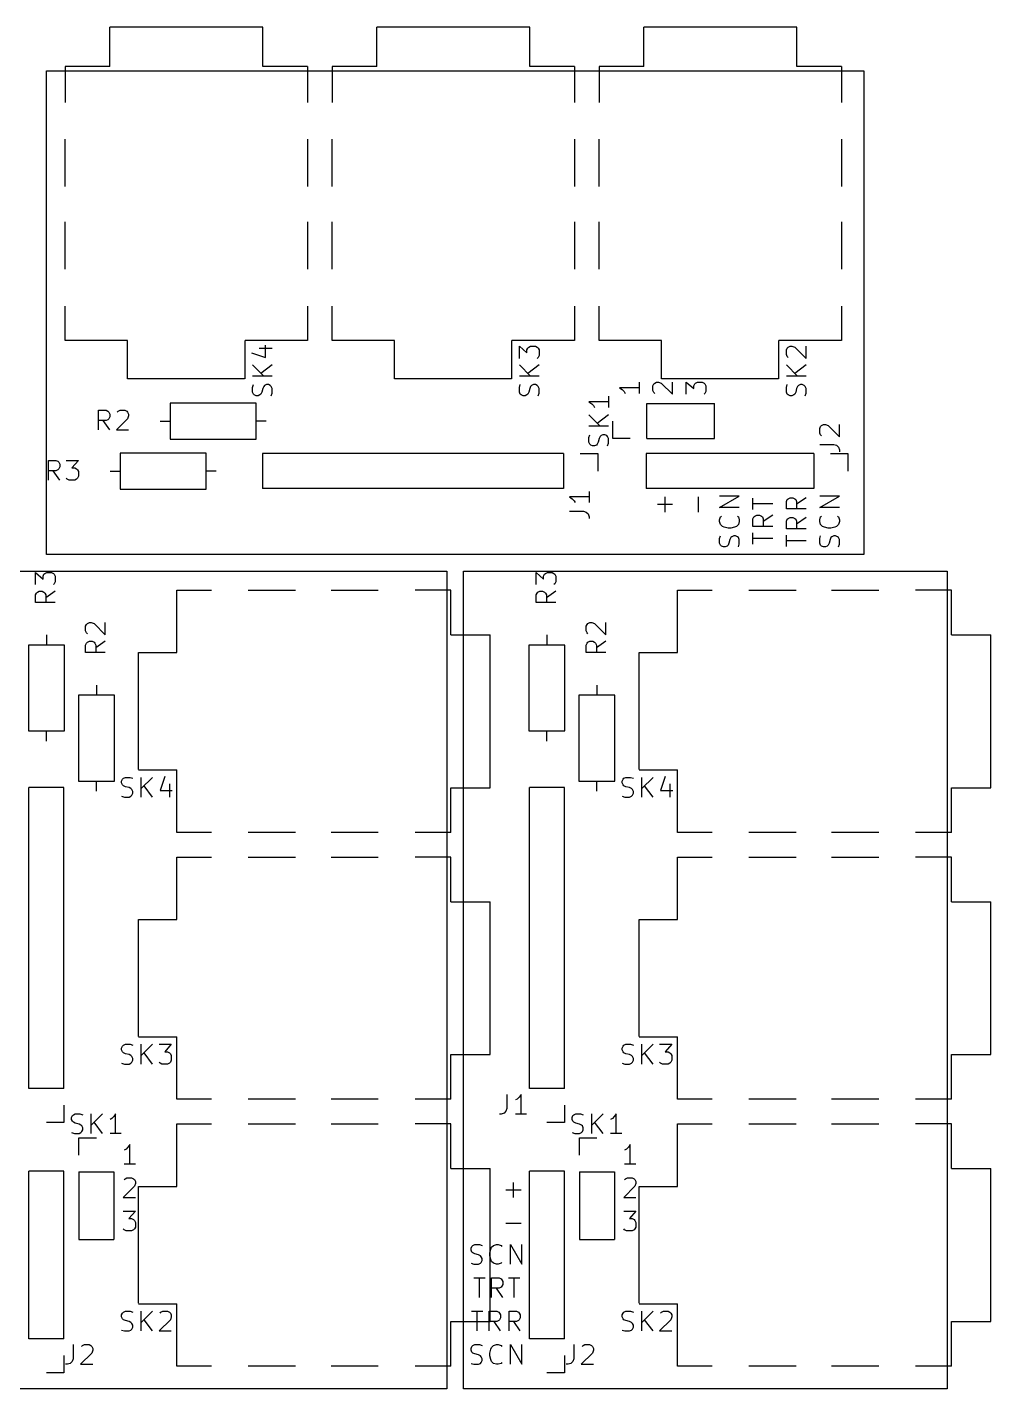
# Model space of a CAD drawing. Extents: x 25 to 269, y -152 to -49.
# Drawn here: x 195.4 to 268.7, y -152.4 to -48.8 of the extents above; entities that cross this region are included whole.
import ezdxf

# ---------------------------------------------------------------- set-up
doc = ezdxf.new("R2010")
doc.units = 0
doc.layers.add('BLACK', color=7, linetype='CONTINUOUS')

msp = doc.modelspace()

# ---------------------------------------------------------------- linework, layer by layer
at = {"layer": 'BLACK', "linetype": 'CONTINUOUS'}
for p, q in [((213.325, -48.76), (201.685, -48.76)), ((201.685, -51.76), (201.685, -48.76)), ((213.325, -51.76), (213.325, -48.76)), ((222.005, -51.76), (222.005, -48.76)), ((233.645, -48.76), (222.005, -48.76)), ((233.645, -51.76), (233.645, -48.76)), ((253.965, -48.76), (242.325, -48.76)), ((242.325, -51.76), (242.325, -48.76)), ((253.965, -51.76), (253.965, -48.76)), ((201.685, -51.76), (198.285, -51.76)), ((198.285, -51.76), (198.285, -54.48)), ((216.725, -51.76), (213.325, -51.76)), ((216.725, -51.76), (216.725, -54.48)), ((218.605, -51.76), (218.605, -54.48)), ((222.005, -51.76), (218.605, -51.76)), ((237.045, -51.76), (233.645, -51.76)), ((237.045, -51.76), (237.045, -54.48)), ((242.325, -51.76), (238.925, -51.76)), ((238.925, -51.76), (238.925, -54.48)), ((257.365, -51.76), (253.965, -51.76)), ((257.365, -51.76), (257.365, -54.48)), ((196.85, -88.9), (196.85, -52.07)), ((196.85, -52.07), (259.08, -52.07)), ((259.08, -52.07), (259.08, -88.9)), ((198.285, -60.88), (198.285, -57.28)), ((216.725, -57.28), (216.725, -60.88)), ((218.605, -60.88), (218.605, -57.28)), ((237.045, -57.28), (237.045, -60.88)), ((238.925, -60.88), (238.925, -57.28)), ((257.365, -57.28), (257.365, -60.88)), ((198.285, -67.18), (198.285, -63.58)), ((216.725, -63.58), (216.725, -67.18)), ((218.605, -67.18), (218.605, -63.58)), ((237.045, -63.58), (237.045, -67.18)), ((238.925, -67.18), (238.925, -63.58)), ((257.365, -63.58), (257.365, -67.18)), ((198.285, -72.61), (198.285, -69.98)), ((216.725, -69.98), (216.725, -72.61)), ((218.605, -72.61), (218.605, -69.98)), ((237.045, -69.98), (237.045, -72.61)), ((238.925, -72.61), (238.925, -69.98)), ((257.365, -69.98), (257.365, -72.61)), ((203.035, -72.61), (198.285, -72.61)), ((203.035, -75.53), (203.035, -72.61)), ((216.725, -72.61), (211.975, -72.61)), ((211.975, -75.53), (211.975, -72.61)), ((212.467, -73.5371), (213.539, -73.8943)), ((213.039, -73.18), (214.039, -73.18)), ((213.539, -73.8943), (213.539, -72.9657)), ((223.355, -72.61), (218.605, -72.61)), ((223.355, -75.53), (223.355, -72.61)), ((232.295, -75.53), (232.295, -72.61)), ((237.045, -72.61), (232.295, -72.61)), ((232.859, -73.9657), (232.859, -73.0371)), ((232.859, -73.0371), (233.43, -73.5371)), ((233.43, -73.3229), (233.501, -73.18)), ((233.43, -73.5371), (233.43, -73.3229)), ((233.501, -73.18), (233.573, -73.1086)), ((233.573, -73.1086), (233.716, -73.0371)), ((233.716, -73.0371), (234.073, -73.0371)), ((234.073, -73.0371), (234.216, -73.1086)), ((234.216, -73.1086), (234.287, -73.18)), ((234.287, -73.18), (234.359, -73.3229)), ((234.359, -73.3229), (234.359, -73.7514)), ((243.675, -72.61), (238.925, -72.61)), ((243.675, -75.53), (243.675, -72.61)), ((257.365, -72.61), (252.615, -72.61)), ((252.615, -75.53), (252.615, -72.61)), ((253.179, -73.3229), (253.25, -73.18)), ((253.179, -73.68), (253.179, -73.3229)), ((253.25, -73.18), (253.321, -73.1086)), ((253.321, -73.1086), (253.464, -73.0371)), ((253.464, -73.0371), (253.607, -73.0371)), ((253.607, -73.0371), (253.821, -73.1086)), ((253.821, -73.1086), (254.679, -73.9657)), ((254.679, -73.9657), (254.679, -73.0371)), ((212.539, -74.4657), (213.396, -75.3229)), ((214.039, -74.4657), (213.181, -75.1086)), ((232.859, -74.4657), (233.716, -75.3229)), ((234.359, -74.4657), (233.501, -75.1086)), ((234.287, -73.8943), (234.216, -73.9657)), ((234.359, -73.7514), (234.287, -73.8943)), ((253.25, -73.8229), (253.179, -73.68)), ((253.179, -74.4657), (254.036, -75.3229)), ((253.321, -73.8943), (253.25, -73.8229)), ((254.679, -74.4657), (253.821, -75.1086)), ((211.935, -75.53), (203.035, -75.53)), ((214.039, -75.3229), (212.539, -75.3229)), ((232.255, -75.53), (223.355, -75.53)), ((234.359, -75.3229), (232.859, -75.3229)), ((252.575, -75.53), (243.675, -75.53)), ((254.679, -75.3229), (253.179, -75.3229)), ((212.539, -76.18), (212.61, -75.9657)), ((212.539, -76.5371), (212.539, -76.18)), ((212.61, -76.68), (212.539, -76.5371)), ((212.681, -76.7514), (212.61, -76.68)), ((213.181, -76.68), (213.11, -76.7514)), ((213.253, -76.5371), (213.181, -76.68)), ((213.324, -76.2514), (213.253, -76.5371)), ((213.396, -76.1086), (213.324, -76.2514)), ((213.467, -76.0371), (213.396, -76.1086)), ((213.61, -75.9657), (213.467, -76.0371)), ((213.753, -75.9657), (213.61, -75.9657)), ((213.896, -76.0371), (213.753, -75.9657)), ((213.967, -76.1086), (213.896, -76.0371)), ((214.039, -76.2514), (213.967, -76.1086)), ((213.967, -76.8229), (214.039, -76.6086)), ((214.039, -76.6086), (214.039, -76.2514)), ((232.859, -76.18), (232.93, -75.9657)), ((232.859, -76.5371), (232.859, -76.18)), ((232.93, -76.68), (232.859, -76.5371)), ((233.001, -76.7514), (232.93, -76.68)), ((233.501, -76.68), (233.43, -76.7514)), ((233.573, -76.5371), (233.501, -76.68)), ((233.644, -76.2514), (233.573, -76.5371)), ((233.716, -76.1086), (233.644, -76.2514)), ((233.787, -76.0371), (233.716, -76.1086)), ((233.93, -75.9657), (233.787, -76.0371)), ((234.073, -75.9657), (233.93, -75.9657)), ((234.216, -76.0371), (234.073, -75.9657)), ((234.287, -76.1086), (234.216, -76.0371)), ((234.359, -76.2514), (234.287, -76.1086)), ((234.287, -76.8229), (234.359, -76.6086)), ((234.359, -76.6086), (234.359, -76.2514)), ((241.979, -76.2), (240.479, -76.2)), ((240.479, -76.2), (240.693, -76.3429)), ((240.693, -76.3429), (240.836, -76.4857)), ((240.836, -76.4857), (240.907, -76.6286)), ((241.979, -75.7714), (241.979, -76.6286)), ((243.019, -76.0571), (243.09, -75.9143)), ((243.019, -76.4143), (243.019, -76.0571)), ((243.09, -76.5571), (243.019, -76.4143)), ((243.09, -75.9143), (243.161, -75.8429)), ((243.161, -76.6286), (243.09, -76.5571)), ((243.161, -75.8429), (243.304, -75.7714)), ((243.304, -75.7714), (243.447, -75.7714)), ((243.447, -75.7714), (243.661, -75.8429)), ((243.661, -75.8429), (244.519, -76.7)), ((244.519, -76.7), (244.519, -75.7714)), ((245.559, -76.7), (245.559, -75.7714)), ((245.559, -75.7714), (246.13, -76.2714)), ((246.13, -76.0571), (246.201, -75.9143)), ((246.13, -76.2714), (246.13, -76.0571)), ((246.201, -75.9143), (246.273, -75.8429)), ((246.273, -75.8429), (246.416, -75.7714)), ((246.416, -75.7714), (246.773, -75.7714)), ((246.773, -75.7714), (246.916, -75.8429)), ((246.916, -75.8429), (246.987, -75.9143)), ((246.987, -76.6286), (246.916, -76.7)), ((246.987, -75.9143), (247.059, -76.0571)), ((247.059, -76.4857), (246.987, -76.6286)), ((247.059, -76.0571), (247.059, -76.4857)), ((253.179, -76.18), (253.25, -75.9657)), ((253.179, -76.5371), (253.179, -76.18)), ((253.25, -76.68), (253.179, -76.5371)), ((253.321, -76.7514), (253.25, -76.68)), ((253.821, -76.68), (253.75, -76.7514)), ((253.893, -76.5371), (253.821, -76.68)), ((253.964, -76.2514), (253.893, -76.5371)), ((254.036, -76.1086), (253.964, -76.2514)), ((254.107, -76.0371), (254.036, -76.1086)), ((254.25, -75.9657), (254.107, -76.0371)), ((254.393, -75.9657), (254.25, -75.9657)), ((254.536, -76.0371), (254.393, -75.9657)), ((254.607, -76.1086), (254.536, -76.0371)), ((254.679, -76.2514), (254.607, -76.1086)), ((254.607, -76.8229), (254.679, -76.6086)), ((254.679, -76.6086), (254.679, -76.2514)), ((212.82, -77.37), (206.28, -77.37)), ((206.28, -77.37), (206.28, -80.11)), ((212.824, -76.8229), (212.681, -76.7514)), ((212.82, -80.11), (212.82, -77.37)), ((212.967, -76.8229), (212.824, -76.8229)), ((213.11, -76.7514), (212.967, -76.8229)), ((233.144, -76.8229), (233.001, -76.7514)), ((233.287, -76.8229), (233.144, -76.8229)), ((233.43, -76.7514), (233.287, -76.8229)), ((239.649, -77.2757), (238.149, -77.2757)), ((238.149, -77.2757), (238.363, -77.4186)), ((238.363, -77.4186), (238.506, -77.5614)), ((238.506, -77.5614), (238.577, -77.7043)), ((239.649, -76.8471), (239.649, -77.7043)), ((242.57, -80.07), (242.57, -77.41)), ((242.57, -77.41), (247.71, -77.41)), ((247.71, -80.07), (247.71, -77.41)), ((253.464, -76.8229), (253.321, -76.7514)), ((253.607, -76.8229), (253.464, -76.8229)), ((253.75, -76.7514), (253.607, -76.8229)), ((200.823, -79.4186), (200.823, -77.9186)), ((200.823, -77.9186), (201.394, -77.9186)), ((201.394, -78.7043), (200.823, -78.7043)), ((201.68, -79.4186), (201.18, -78.7043)), ((201.394, -77.9186), (201.537, -77.99)), ((201.537, -78.6329), (201.394, -78.7043)), ((201.537, -77.99), (201.609, -78.0614)), ((201.609, -78.5614), (201.537, -78.6329)), ((201.609, -78.0614), (201.68, -78.2043)), ((201.68, -78.4186), (201.609, -78.5614)), ((201.68, -78.2043), (201.68, -78.4186)), ((203.037, -78.5614), (202.18, -79.4186)), ((202.251, -78.0614), (202.323, -77.99)), ((202.323, -77.99), (202.466, -77.9186)), ((202.466, -77.9186), (202.823, -77.9186)), ((202.823, -77.9186), (202.966, -77.99)), ((202.966, -77.99), (203.037, -78.0614)), ((203.037, -78.0614), (203.109, -78.2043)), ((203.109, -78.3471), (203.037, -78.5614)), ((203.109, -78.2043), (203.109, -78.3471)), ((205.51, -78.74), (206.28, -78.74)), ((213.59, -78.74), (212.82, -78.74)), ((238.149, -78.2757), (239.006, -79.1329)), ((239.649, -78.2757), (238.791, -78.9186)), ((239.97, -80.07), (239.97, -78.74)), ((202.18, -79.4186), (203.109, -79.4186)), ((239.649, -79.1329), (238.149, -79.1329)), ((238.149, -79.99), (238.22, -79.7757)), ((239.22, -79.7757), (239.077, -79.8471)), ((239.363, -79.7757), (239.22, -79.7757)), ((239.506, -79.8471), (239.363, -79.7757)), ((255.719, -79.2957), (255.79, -79.1529)), ((255.719, -79.6529), (255.719, -79.2957)), ((255.79, -79.7957), (255.719, -79.6529)), ((255.79, -79.1529), (255.861, -79.0814)), ((255.861, -79.8671), (255.79, -79.7957)), ((255.861, -79.0814), (256.004, -79.01)), ((256.004, -79.01), (256.147, -79.01)), ((256.147, -79.01), (256.361, -79.0814)), ((256.361, -79.0814), (257.219, -79.9386)), ((257.219, -79.9386), (257.219, -79.01)), ((206.28, -80.11), (212.82, -80.11)), ((238.149, -80.3471), (238.149, -79.99)), ((238.22, -80.49), (238.149, -80.3471)), ((238.291, -80.5614), (238.22, -80.49)), ((238.434, -80.6329), (238.291, -80.5614)), ((238.577, -80.6329), (238.434, -80.6329)), ((238.72, -80.5614), (238.577, -80.6329)), ((238.791, -80.49), (238.72, -80.5614)), ((238.863, -80.3471), (238.791, -80.49)), ((238.934, -80.0614), (238.863, -80.3471)), ((239.006, -79.9186), (238.934, -80.0614)), ((239.077, -79.8471), (239.006, -79.9186)), ((239.577, -79.9186), (239.506, -79.8471)), ((239.649, -80.0614), (239.577, -79.9186)), ((239.577, -80.6329), (239.649, -80.4186)), ((239.649, -80.4186), (239.649, -80.0614)), ((241.3, -80.07), (239.97, -80.07)), ((242.57, -80.07), (247.71, -80.07)), ((255.719, -80.51), (256.79, -80.51)), ((256.79, -80.51), (257.004, -80.5814)), ((257.004, -80.5814), (257.147, -80.7243)), ((257.147, -80.7243), (257.219, -80.9386)), ((197.013, -83.2286), (197.013, -81.7286)), ((197.013, -81.7286), (197.584, -81.7286)), ((197.584, -81.7286), (197.727, -81.8)), ((197.727, -81.8), (197.799, -81.8714)), ((197.799, -81.8714), (197.87, -82.0143)), ((198.37, -81.7286), (199.299, -81.7286)), ((199.299, -81.7286), (198.799, -82.3)), ((209.01, -81.18), (202.47, -81.18)), ((202.47, -81.18), (202.47, -83.92)), ((209.01, -83.92), (209.01, -81.18)), ((236.22, -81.22), (213.3, -81.22)), ((213.3, -81.22), (213.3, -83.88)), ((236.22, -81.22), (236.22, -83.88)), ((237.49, -81.22), (238.82, -81.22)), ((238.82, -81.22), (238.82, -82.55)), ((255.27, -81.22), (242.51, -81.22)), ((242.51, -81.22), (242.51, -83.88)), ((255.27, -81.22), (255.27, -83.88)), ((256.54, -81.22), (257.87, -81.22)), ((257.219, -80.9386), (257.219, -81.0814)), ((257.87, -81.22), (257.87, -82.55)), ((197.584, -82.5143), (197.013, -82.5143)), ((197.87, -83.2286), (197.37, -82.5143)), ((197.727, -82.4429), (197.584, -82.5143)), ((197.799, -82.3714), (197.727, -82.4429)), ((197.87, -82.2286), (197.799, -82.3714)), ((197.87, -82.0143), (197.87, -82.2286)), ((198.799, -82.3), (199.013, -82.3)), ((199.013, -82.3), (199.156, -82.3714)), ((199.156, -82.3714), (199.227, -82.4429)), ((199.227, -82.4429), (199.299, -82.5857)), ((199.299, -82.5857), (199.299, -82.9429)), ((201.7, -82.55), (202.47, -82.55)), ((209.78, -82.55), (209.01, -82.55)), ((198.441, -83.1571), (198.37, -83.0857)), ((198.584, -83.2286), (198.441, -83.1571)), ((199.013, -83.2286), (198.584, -83.2286)), ((199.156, -83.1571), (199.013, -83.2286)), ((199.227, -83.0857), (199.156, -83.1571)), ((199.299, -82.9429), (199.227, -83.0857)), ((202.47, -83.92), (209.01, -83.92)), ((236.22, -83.88), (213.3, -83.88)), ((255.27, -83.88), (242.51, -83.88)), ((238.169, -84.5186), (236.669, -84.5186)), ((236.669, -84.5186), (236.883, -84.6614)), ((236.883, -84.6614), (237.026, -84.8043)), ((237.026, -84.8043), (237.097, -84.9471)), ((238.169, -84.09), (238.169, -84.9471)), ((243.947, -85.6614), (243.947, -84.5186)), ((246.487, -85.6614), (246.487, -84.5186)), ((248.099, -85.3243), (249.599, -84.4671)), ((249.599, -84.4671), (248.099, -84.4671)), ((250.639, -85.4671), (250.639, -84.61)), ((253.179, -84.86), (253.25, -84.7171)), ((253.179, -85.4314), (253.179, -84.86)), ((253.25, -84.7171), (253.321, -84.6457)), ((253.321, -84.6457), (253.464, -84.5743)), ((253.464, -84.5743), (253.679, -84.5743)), ((253.679, -84.5743), (253.821, -84.6457)), ((253.821, -84.6457), (253.893, -84.7171)), ((253.893, -84.7171), (253.964, -84.86)), ((254.679, -84.5743), (253.964, -85.0743)), ((253.964, -84.86), (253.964, -85.4314)), ((255.719, -85.3243), (257.219, -84.4671)), ((257.219, -84.4671), (255.719, -84.4671)), ((236.669, -85.59), (237.74, -85.59)), ((237.74, -85.59), (237.954, -85.6614)), ((237.954, -85.6614), (238.097, -85.8043)), ((238.097, -85.8043), (238.169, -86.0186)), ((238.169, -86.0186), (238.169, -86.1614)), ((244.519, -85.09), (243.376, -85.09)), ((249.599, -85.3243), (248.099, -85.3243)), ((248.17, -86.0386), (248.241, -85.9671)), ((249.456, -85.9671), (249.527, -86.0386)), ((252.139, -85.0386), (250.639, -85.0386)), ((250.71, -86.0386), (250.781, -85.9671)), ((250.781, -85.9671), (250.924, -85.8957)), ((250.924, -85.8957), (251.139, -85.8957)), ((251.139, -85.8957), (251.281, -85.9671)), ((251.281, -85.9671), (251.353, -86.0386)), ((252.139, -85.8957), (251.424, -86.3957)), ((254.679, -85.4314), (253.179, -85.4314)), ((257.219, -85.3243), (255.719, -85.3243)), ((255.79, -86.0386), (255.861, -85.9671)), ((257.076, -85.9671), (257.147, -86.0386)), ((248.099, -86.2529), (248.17, -86.0386)), ((248.099, -86.3957), (248.099, -86.2529)), ((248.17, -86.61), (248.099, -86.3957)), ((248.313, -86.7529), (248.17, -86.61)), ((248.456, -86.8243), (248.313, -86.7529)), ((248.741, -86.8957), (248.456, -86.8243)), ((248.956, -86.8957), (248.741, -86.8957)), ((249.241, -86.8243), (248.956, -86.8957)), ((249.384, -86.7529), (249.241, -86.8243)), ((249.527, -86.61), (249.384, -86.7529)), ((249.527, -86.0386), (249.599, -86.2529)), ((249.599, -86.3957), (249.527, -86.61)), ((249.599, -86.2529), (249.599, -86.3957)), ((250.639, -86.1814), (250.71, -86.0386)), ((250.639, -86.7529), (250.639, -86.1814)), ((252.139, -86.7529), (250.639, -86.7529)), ((251.353, -86.0386), (251.424, -86.1814)), ((251.424, -86.1814), (251.424, -86.7529)), ((253.179, -86.36), (253.25, -86.2171)), ((253.179, -86.9314), (253.179, -86.36)), ((254.679, -86.9314), (253.179, -86.9314)), ((253.25, -86.2171), (253.321, -86.1457)), ((253.321, -86.1457), (253.464, -86.0743)), ((253.464, -86.0743), (253.679, -86.0743)), ((253.679, -86.0743), (253.821, -86.1457)), ((253.821, -86.1457), (253.893, -86.2171)), ((253.893, -86.2171), (253.964, -86.36)), ((254.679, -86.0743), (253.964, -86.5743)), ((253.964, -86.36), (253.964, -86.9314)), ((255.719, -86.2529), (255.79, -86.0386)), ((255.719, -86.3957), (255.719, -86.2529)), ((255.79, -86.61), (255.719, -86.3957)), ((255.933, -86.7529), (255.79, -86.61)), ((256.076, -86.8243), (255.933, -86.7529)), ((256.361, -86.8957), (256.076, -86.8243)), ((256.576, -86.8957), (256.361, -86.8957)), ((256.861, -86.8243), (256.576, -86.8957)), ((257.004, -86.7529), (256.861, -86.8243)), ((257.147, -86.61), (257.004, -86.7529)), ((257.147, -86.0386), (257.219, -86.2529)), ((257.219, -86.3957), (257.147, -86.61)), ((257.219, -86.2529), (257.219, -86.3957)), ((248.099, -87.6814), (248.17, -87.4671)), ((248.099, -88.0386), (248.099, -87.6814)), ((248.17, -88.1814), (248.099, -88.0386)), ((248.813, -88.0386), (248.741, -88.1814)), ((248.884, -87.7529), (248.813, -88.0386)), ((248.956, -87.61), (248.884, -87.7529)), ((249.027, -87.5386), (248.956, -87.61)), ((249.17, -87.4671), (249.027, -87.5386)), ((249.313, -87.4671), (249.17, -87.4671)), ((249.456, -87.5386), (249.313, -87.4671)), ((249.527, -87.61), (249.456, -87.5386)), ((249.599, -87.7529), (249.527, -87.61)), ((249.599, -88.11), (249.599, -87.7529)), ((250.639, -88.11), (250.639, -87.2529)), ((252.139, -87.6814), (250.639, -87.6814)), ((253.179, -88.2886), (253.179, -87.4314)), ((254.679, -87.86), (253.179, -87.86)), ((255.719, -87.6814), (255.79, -87.4671)), ((255.719, -88.0386), (255.719, -87.6814)), ((255.79, -88.1814), (255.719, -88.0386)), ((256.433, -88.0386), (256.361, -88.1814)), ((256.504, -87.7529), (256.433, -88.0386)), ((256.576, -87.61), (256.504, -87.7529)), ((256.647, -87.5386), (256.576, -87.61)), ((256.79, -87.4671), (256.647, -87.5386)), ((256.933, -87.4671), (256.79, -87.4671)), ((257.076, -87.5386), (256.933, -87.4671)), ((257.147, -87.61), (257.076, -87.5386)), ((257.219, -87.7529), (257.147, -87.61)), ((257.219, -88.11), (257.219, -87.7529)), ((259.08, -88.9), (196.85, -88.9)), ((248.241, -88.2529), (248.17, -88.1814)), ((248.384, -88.3243), (248.241, -88.2529)), ((248.527, -88.3243), (248.384, -88.3243)), ((248.67, -88.2529), (248.527, -88.3243)), ((248.741, -88.1814), (248.67, -88.2529)), ((249.527, -88.3243), (249.599, -88.11)), ((255.861, -88.2529), (255.79, -88.1814)), ((256.004, -88.3243), (255.861, -88.2529)), ((256.147, -88.3243), (256.004, -88.3243)), ((256.29, -88.2529), (256.147, -88.3243)), ((256.361, -88.1814), (256.29, -88.2529)), ((257.147, -88.3243), (257.219, -88.11)), ((190.5, -90.17), (227.33, -90.17)), ((196.029, -91.19), (196.029, -90.2614)), ((196.029, -90.2614), (196.6, -90.7614)), ((196.6, -90.5471), (196.671, -90.4043)), ((196.6, -90.7614), (196.6, -90.5471)), ((196.671, -90.4043), (196.743, -90.3329)), ((196.743, -90.3329), (196.886, -90.2614)), ((196.886, -90.2614), (197.243, -90.2614)), ((197.243, -90.2614), (197.386, -90.3329)), ((197.386, -90.3329), (197.457, -90.4043)), ((197.457, -91.1186), (197.386, -91.19)), ((197.457, -90.4043), (197.529, -90.5471)), ((197.529, -90.9757), (197.457, -91.1186)), ((197.529, -90.5471), (197.529, -90.9757)), ((227.33, -90.17), (227.33, -152.4)), ((228.6, -90.17), (265.43, -90.17)), ((228.6, -152.4), (228.6, -90.17)), ((234.129, -91.19), (234.129, -90.2614)), ((234.129, -90.2614), (234.7, -90.7614)), ((234.7, -90.5471), (234.771, -90.4043)), ((234.7, -90.7614), (234.7, -90.5471)), ((234.771, -90.4043), (234.843, -90.3329)), ((234.843, -90.3329), (234.986, -90.2614)), ((234.986, -90.2614), (235.343, -90.2614)), ((235.343, -90.2614), (235.486, -90.3329)), ((235.486, -90.3329), (235.557, -90.4043)), ((235.557, -91.1186), (235.486, -91.19)), ((235.557, -90.4043), (235.629, -90.5471)), ((235.629, -90.9757), (235.557, -91.1186)), ((235.629, -90.5471), (235.629, -90.9757)), ((265.43, -90.17), (265.43, -152.4)), ((196.029, -91.9757), (196.1, -91.8329)), ((196.029, -92.5471), (196.029, -91.9757)), ((196.1, -91.8329), (196.171, -91.7614)), ((196.171, -91.7614), (196.314, -91.69)), ((196.314, -91.69), (196.529, -91.69)), ((196.529, -91.69), (196.671, -91.7614)), ((196.671, -91.7614), (196.743, -91.8329)), ((196.743, -91.8329), (196.814, -91.9757)), ((197.529, -91.69), (196.814, -92.19)), ((196.814, -91.9757), (196.814, -92.5471)), ((206.79, -96.355), (206.79, -91.605)), ((206.79, -91.605), (209.42, -91.605)), ((212.22, -91.605), (215.82, -91.605)), ((218.52, -91.605), (222.12, -91.605)), ((227.64, -91.605), (224.92, -91.605)), ((227.64, -95.005), (227.64, -91.605)), ((234.129, -91.9757), (234.2, -91.8329)), ((234.129, -92.5471), (234.129, -91.9757)), ((234.2, -91.8329), (234.271, -91.7614)), ((234.271, -91.7614), (234.414, -91.69)), ((234.414, -91.69), (234.629, -91.69)), ((234.629, -91.69), (234.771, -91.7614)), ((234.771, -91.7614), (234.843, -91.8329)), ((234.843, -91.8329), (234.914, -91.9757)), ((235.629, -91.69), (234.914, -92.19)), ((234.914, -91.9757), (234.914, -92.5471)), ((244.89, -96.355), (244.89, -91.605)), ((244.89, -91.605), (247.52, -91.605)), ((250.32, -91.605), (253.92, -91.605)), ((256.62, -91.605), (260.22, -91.605)), ((265.74, -91.605), (263.02, -91.605)), ((265.74, -95.005), (265.74, -91.605)), ((197.529, -92.5471), (196.029, -92.5471)), ((235.629, -92.5471), (234.129, -92.5471)), ((199.839, -94.3571), (199.91, -94.2143)), ((199.91, -94.2143), (199.981, -94.1429)), ((199.981, -94.1429), (200.124, -94.0714)), ((200.124, -94.0714), (200.267, -94.0714)), ((200.267, -94.0714), (200.481, -94.1429)), ((200.481, -94.1429), (201.339, -95)), ((201.339, -95), (201.339, -94.0714)), ((237.939, -94.3571), (238.01, -94.2143)), ((238.01, -94.2143), (238.081, -94.1429)), ((238.081, -94.1429), (238.224, -94.0714)), ((238.224, -94.0714), (238.367, -94.0714)), ((238.367, -94.0714), (238.581, -94.1429)), ((238.581, -94.1429), (239.439, -95)), ((239.439, -95), (239.439, -94.0714)), ((196.85, -95.02), (196.85, -95.79)), ((199.839, -94.7143), (199.839, -94.3571)), ((199.91, -94.8571), (199.839, -94.7143)), ((199.981, -94.9286), (199.91, -94.8571)), ((227.64, -95.005), (230.64, -95.005)), ((230.64, -106.645), (230.64, -95.005)), ((234.95, -95.02), (234.95, -95.79)), ((237.939, -94.7143), (237.939, -94.3571)), ((238.01, -94.8571), (237.939, -94.7143)), ((238.081, -94.9286), (238.01, -94.8571)), ((265.74, -95.005), (268.74, -95.005)), ((268.74, -106.645), (268.74, -95.005)), ((195.48, -95.79), (195.48, -102.33)), ((198.22, -95.79), (195.48, -95.79)), ((198.22, -102.33), (198.22, -95.79)), ((199.839, -95.7857), (199.91, -95.6429)), ((199.839, -96.3571), (199.839, -95.7857)), ((201.339, -96.3571), (199.839, -96.3571)), ((199.91, -95.6429), (199.981, -95.5714)), ((199.981, -95.5714), (200.124, -95.5)), ((200.124, -95.5), (200.339, -95.5)), ((200.339, -95.5), (200.481, -95.5714)), ((200.481, -95.5714), (200.553, -95.6429)), ((200.553, -95.6429), (200.624, -95.7857)), ((201.339, -95.5), (200.624, -96)), ((200.624, -95.7857), (200.624, -96.3571)), ((203.87, -96.355), (206.79, -96.355)), ((203.87, -105.255), (203.87, -96.355)), ((233.58, -95.79), (233.58, -102.33)), ((236.32, -95.79), (233.58, -95.79)), ((236.32, -102.33), (236.32, -95.79)), ((237.939, -95.7857), (238.01, -95.6429)), ((237.939, -96.3571), (237.939, -95.7857)), ((239.439, -96.3571), (237.939, -96.3571)), ((238.01, -95.6429), (238.081, -95.5714)), ((238.081, -95.5714), (238.224, -95.5)), ((238.224, -95.5), (238.439, -95.5)), ((238.439, -95.5), (238.581, -95.5714)), ((238.581, -95.5714), (238.653, -95.6429)), ((238.653, -95.6429), (238.724, -95.7857)), ((239.439, -95.5), (238.724, -96)), ((238.724, -95.7857), (238.724, -96.3571)), ((241.97, -96.355), (244.89, -96.355)), ((241.97, -105.255), (241.97, -96.355)), ((200.66, -98.83), (200.66, -99.6)), ((238.76, -98.83), (238.76, -99.6)), ((202.03, -99.6), (199.29, -99.6)), ((199.29, -99.6), (199.29, -106.14)), ((202.03, -106.14), (202.03, -99.6)), ((240.13, -99.6), (237.39, -99.6)), ((237.39, -99.6), (237.39, -106.14)), ((240.13, -106.14), (240.13, -99.6)), ((195.48, -102.33), (198.22, -102.33)), ((196.85, -103.1), (196.85, -102.33)), ((233.58, -102.33), (236.32, -102.33)), ((234.95, -103.1), (234.95, -102.33)), ((203.87, -105.295), (206.79, -105.295)), ((206.79, -110.045), (206.79, -105.295)), ((241.97, -105.295), (244.89, -105.295)), ((244.89, -110.045), (244.89, -105.295)), ((195.52, -129.54), (195.52, -106.62)), ((198.18, -106.62), (195.52, -106.62)), ((198.18, -129.54), (198.18, -106.62)), ((199.29, -106.14), (202.03, -106.14)), ((200.66, -106.91), (200.66, -106.14)), ((202.577, -106.144), (202.649, -106.001)), ((202.577, -106.287), (202.577, -106.144)), ((202.649, -106.43), (202.577, -106.287)), ((202.649, -106.001), (202.72, -105.93)), ((202.72, -106.501), (202.649, -106.43)), ((202.72, -105.93), (202.863, -105.859)), ((202.863, -106.573), (202.72, -106.501)), ((202.863, -105.859), (203.22, -105.859)), ((203.149, -106.644), (202.863, -106.573)), ((203.291, -106.716), (203.149, -106.644)), ((203.22, -105.859), (203.434, -105.93)), ((203.363, -106.787), (203.291, -106.716)), ((204.077, -107.359), (204.077, -105.859)), ((204.934, -105.859), (204.077, -106.716)), ((204.934, -107.359), (204.291, -106.501)), ((205.863, -105.787), (205.506, -106.859)), ((206.22, -106.359), (206.22, -107.359)), ((227.64, -110.045), (227.64, -106.645)), ((227.64, -106.645), (230.64, -106.645)), ((233.62, -129.54), (233.62, -106.62)), ((236.28, -106.62), (233.62, -106.62)), ((236.28, -129.54), (236.28, -106.62)), ((237.39, -106.14), (240.13, -106.14)), ((238.76, -106.91), (238.76, -106.14)), ((240.677, -106.144), (240.749, -106.001)), ((240.677, -106.287), (240.677, -106.144)), ((240.749, -106.43), (240.677, -106.287)), ((240.749, -106.001), (240.82, -105.93)), ((240.82, -106.501), (240.749, -106.43)), ((240.82, -105.93), (240.963, -105.859)), ((240.963, -106.573), (240.82, -106.501)), ((240.963, -105.859), (241.32, -105.859)), ((241.249, -106.644), (240.963, -106.573)), ((241.391, -106.716), (241.249, -106.644)), ((241.32, -105.859), (241.534, -105.93)), ((241.463, -106.787), (241.391, -106.716)), ((242.177, -107.359), (242.177, -105.859)), ((243.034, -105.859), (242.177, -106.716)), ((243.034, -107.359), (242.391, -106.501)), ((243.963, -105.787), (243.606, -106.859)), ((244.32, -106.359), (244.32, -107.359)), ((265.74, -110.045), (265.74, -106.645)), ((265.74, -106.645), (268.74, -106.645)), ((202.577, -107.287), (202.791, -107.359)), ((202.791, -107.359), (203.149, -107.359)), ((203.149, -107.359), (203.291, -107.287)), ((203.291, -107.287), (203.363, -107.216)), ((203.434, -106.93), (203.363, -106.787)), ((203.363, -107.216), (203.434, -107.073)), ((203.434, -107.073), (203.434, -106.93)), ((205.506, -106.859), (206.434, -106.859)), ((240.677, -107.287), (240.891, -107.359)), ((240.891, -107.359), (241.249, -107.359)), ((241.249, -107.359), (241.391, -107.287)), ((241.391, -107.287), (241.463, -107.216)), ((241.534, -106.93), (241.463, -106.787)), ((241.463, -107.216), (241.534, -107.073)), ((241.534, -107.073), (241.534, -106.93)), ((243.606, -106.859), (244.534, -106.859)), ((209.42, -110.045), (206.79, -110.045)), ((215.82, -110.045), (212.22, -110.045)), ((222.12, -110.045), (218.52, -110.045)), ((227.64, -110.045), (224.92, -110.045)), ((247.52, -110.045), (244.89, -110.045)), ((253.92, -110.045), (250.32, -110.045)), ((260.22, -110.045), (256.62, -110.045)), ((265.74, -110.045), (263.02, -110.045)), ((206.79, -111.925), (209.42, -111.925)), ((206.79, -116.675), (206.79, -111.925)), ((212.22, -111.925), (215.82, -111.925)), ((218.52, -111.925), (222.12, -111.925)), ((227.64, -111.925), (224.92, -111.925)), ((227.64, -115.325), (227.64, -111.925)), ((244.89, -111.925), (247.52, -111.925)), ((244.89, -116.675), (244.89, -111.925)), ((250.32, -111.925), (253.92, -111.925)), ((256.62, -111.925), (260.22, -111.925)), ((265.74, -111.925), (263.02, -111.925)), ((265.74, -115.325), (265.74, -111.925)), ((227.64, -115.325), (230.64, -115.325)), ((230.64, -126.965), (230.64, -115.325)), ((265.74, -115.325), (268.74, -115.325)), ((268.74, -126.965), (268.74, -115.325)), ((203.87, -125.575), (203.87, -116.675)), ((203.87, -116.675), (206.79, -116.675)), ((241.97, -125.575), (241.97, -116.675)), ((241.97, -116.675), (244.89, -116.675)), ((202.577, -126.464), (202.649, -126.321)), ((202.649, -126.321), (202.72, -126.25)), ((202.72, -126.25), (202.863, -126.179)), ((202.863, -126.179), (203.22, -126.179)), ((203.22, -126.179), (203.434, -126.25)), ((203.87, -125.615), (206.79, -125.615)), ((204.077, -127.679), (204.077, -126.179)), ((204.934, -126.179), (204.077, -127.036)), ((205.434, -126.179), (206.363, -126.179)), ((206.363, -126.179), (205.863, -126.75)), ((206.79, -130.365), (206.79, -125.615)), ((240.677, -126.464), (240.749, -126.321)), ((240.749, -126.321), (240.82, -126.25)), ((240.82, -126.25), (240.963, -126.179)), ((240.963, -126.179), (241.32, -126.179)), ((241.32, -126.179), (241.534, -126.25)), ((241.97, -125.615), (244.89, -125.615)), ((242.177, -127.679), (242.177, -126.179)), ((243.034, -126.179), (242.177, -127.036)), ((243.534, -126.179), (244.463, -126.179)), ((244.463, -126.179), (243.963, -126.75)), ((244.89, -130.365), (244.89, -125.615)), ((202.577, -126.607), (202.577, -126.464)), ((202.649, -126.75), (202.577, -126.607)), ((202.72, -126.821), (202.649, -126.75)), ((202.863, -126.893), (202.72, -126.821)), ((203.149, -126.964), (202.863, -126.893)), ((203.291, -127.036), (203.149, -126.964)), ((203.363, -127.107), (203.291, -127.036)), ((203.434, -127.25), (203.363, -127.107)), ((203.363, -127.536), (203.434, -127.393)), ((203.434, -127.393), (203.434, -127.25)), ((204.934, -127.679), (204.291, -126.821)), ((205.863, -126.75), (206.077, -126.75)), ((206.077, -126.75), (206.22, -126.821)), ((206.22, -126.821), (206.291, -126.893)), ((206.291, -126.893), (206.363, -127.036)), ((206.363, -127.393), (206.291, -127.536)), ((206.363, -127.036), (206.363, -127.393)), ((227.64, -126.965), (230.64, -126.965)), ((227.64, -130.365), (227.64, -126.965)), ((240.677, -126.607), (240.677, -126.464)), ((240.749, -126.75), (240.677, -126.607)), ((240.82, -126.821), (240.749, -126.75)), ((240.963, -126.893), (240.82, -126.821)), ((241.249, -126.964), (240.963, -126.893)), ((241.391, -127.036), (241.249, -126.964)), ((241.463, -127.107), (241.391, -127.036)), ((241.534, -127.25), (241.463, -127.107)), ((241.463, -127.536), (241.534, -127.393)), ((241.534, -127.393), (241.534, -127.25)), ((243.034, -127.679), (242.391, -126.821)), ((243.963, -126.75), (244.177, -126.75)), ((244.177, -126.75), (244.32, -126.821)), ((244.32, -126.821), (244.391, -126.893)), ((244.391, -126.893), (244.463, -127.036)), ((244.463, -127.393), (244.391, -127.536)), ((244.463, -127.036), (244.463, -127.393)), ((265.74, -126.965), (268.74, -126.965)), ((265.74, -130.365), (265.74, -126.965)), ((202.577, -127.607), (202.791, -127.679)), ((202.791, -127.679), (203.149, -127.679)), ((203.149, -127.679), (203.291, -127.607)), ((203.291, -127.607), (203.363, -127.536)), ((205.506, -127.607), (205.434, -127.536)), ((205.649, -127.679), (205.506, -127.607)), ((206.077, -127.679), (205.649, -127.679)), ((206.22, -127.607), (206.077, -127.679)), ((206.291, -127.536), (206.22, -127.607)), ((240.677, -127.607), (240.891, -127.679)), ((240.891, -127.679), (241.249, -127.679)), ((241.249, -127.679), (241.391, -127.607)), ((241.391, -127.607), (241.463, -127.536)), ((243.606, -127.607), (243.534, -127.536)), ((243.749, -127.679), (243.606, -127.607)), ((244.177, -127.679), (243.749, -127.679)), ((244.32, -127.607), (244.177, -127.679)), ((244.391, -127.536), (244.32, -127.607)), ((198.18, -129.54), (195.52, -129.54)), ((236.28, -129.54), (233.62, -129.54)), ((209.42, -130.365), (206.79, -130.365)), ((215.82, -130.365), (212.22, -130.365)), ((222.12, -130.365), (218.52, -130.365)), ((227.64, -130.365), (224.92, -130.365)), ((231.91, -129.989), (231.91, -131.06)), ((232.696, -130.346), (232.553, -130.417)), ((232.839, -130.203), (232.696, -130.346)), ((232.981, -129.989), (232.839, -130.203)), ((232.981, -131.489), (232.981, -129.989)), ((247.52, -130.365), (244.89, -130.365)), ((253.92, -130.365), (250.32, -130.365)), ((260.22, -130.365), (256.62, -130.365)), ((265.74, -130.365), (263.02, -130.365)), ((198.18, -130.81), (198.18, -132.14)), ((198.767, -131.754), (198.839, -131.611)), ((198.839, -131.611), (198.91, -131.54)), ((198.91, -131.54), (199.053, -131.469)), ((199.053, -131.469), (199.41, -131.469)), ((199.41, -131.469), (199.624, -131.54)), ((200.267, -132.969), (200.267, -131.469)), ((201.124, -131.469), (200.267, -132.326)), ((202.124, -131.469), (201.981, -131.683)), ((202.124, -132.969), (202.124, -131.469)), ((231.481, -131.489), (231.339, -131.489)), ((231.696, -131.417), (231.481, -131.489)), ((231.839, -131.274), (231.696, -131.417)), ((231.91, -131.06), (231.839, -131.274)), ((233.41, -131.489), (232.553, -131.489)), ((236.28, -130.81), (236.28, -132.14)), ((236.867, -131.754), (236.939, -131.611)), ((236.939, -131.611), (237.01, -131.54)), ((237.01, -131.54), (237.153, -131.469)), ((237.153, -131.469), (237.51, -131.469)), ((237.51, -131.469), (237.724, -131.54)), ((238.367, -132.969), (238.367, -131.469)), ((239.224, -131.469), (238.367, -132.326)), ((240.224, -131.469), (240.081, -131.683)), ((240.224, -132.969), (240.224, -131.469)), ((198.18, -132.14), (196.85, -132.14)), ((198.767, -131.897), (198.767, -131.754)), ((198.839, -132.04), (198.767, -131.897)), ((198.91, -132.111), (198.839, -132.04)), ((199.053, -132.183), (198.91, -132.111)), ((199.339, -132.254), (199.053, -132.183)), ((199.481, -132.326), (199.339, -132.254)), ((199.553, -132.397), (199.481, -132.326)), ((199.624, -132.54), (199.553, -132.397)), ((199.624, -132.683), (199.624, -132.54)), ((201.124, -132.969), (200.481, -132.111)), ((201.839, -131.826), (201.696, -131.897)), ((201.981, -131.683), (201.839, -131.826)), ((206.79, -136.995), (206.79, -132.245)), ((206.79, -132.245), (209.42, -132.245)), ((212.22, -132.245), (215.82, -132.245)), ((218.52, -132.245), (222.12, -132.245)), ((227.64, -132.245), (224.92, -132.245)), ((227.64, -135.645), (227.64, -132.245)), ((236.28, -132.14), (234.95, -132.14)), ((236.867, -131.897), (236.867, -131.754)), ((236.939, -132.04), (236.867, -131.897)), ((237.01, -132.111), (236.939, -132.04)), ((237.153, -132.183), (237.01, -132.111)), ((237.439, -132.254), (237.153, -132.183)), ((237.581, -132.326), (237.439, -132.254)), ((237.653, -132.397), (237.581, -132.326)), ((237.724, -132.54), (237.653, -132.397)), ((237.724, -132.683), (237.724, -132.54)), ((239.224, -132.969), (238.581, -132.111)), ((239.939, -131.826), (239.796, -131.897)), ((240.081, -131.683), (239.939, -131.826)), ((244.89, -136.995), (244.89, -132.245)), ((244.89, -132.245), (247.52, -132.245)), ((250.32, -132.245), (253.92, -132.245)), ((256.62, -132.245), (260.22, -132.245)), ((265.74, -132.245), (263.02, -132.245)), ((265.74, -135.645), (265.74, -132.245)), ((198.767, -132.897), (198.981, -132.969)), ((198.981, -132.969), (199.339, -132.969)), ((199.33, -133.29), (200.66, -133.29)), ((199.33, -134.62), (199.33, -133.29)), ((199.339, -132.969), (199.481, -132.897)), ((199.481, -132.897), (199.553, -132.826)), ((199.553, -132.826), (199.624, -132.683)), ((202.553, -132.969), (201.696, -132.969)), ((236.867, -132.897), (237.081, -132.969)), ((237.081, -132.969), (237.439, -132.969)), ((237.43, -133.29), (238.76, -133.29)), ((237.43, -134.62), (237.43, -133.29)), ((237.439, -132.969), (237.581, -132.897)), ((237.581, -132.897), (237.653, -132.826)), ((237.653, -132.826), (237.724, -132.683)), ((240.653, -132.969), (239.796, -132.969)), ((202.914, -134.156), (202.771, -134.227)), ((203.057, -134.013), (202.914, -134.156)), ((203.2, -133.799), (203.057, -134.013)), ((203.2, -135.299), (203.2, -133.799)), ((241.014, -134.156), (240.871, -134.227)), ((241.157, -134.013), (241.014, -134.156)), ((241.3, -133.799), (241.157, -134.013)), ((241.3, -135.299), (241.3, -133.799)), ((203.629, -135.299), (202.771, -135.299)), ((227.64, -135.645), (230.64, -135.645)), ((230.64, -147.285), (230.64, -135.645)), ((241.729, -135.299), (240.871, -135.299)), ((265.74, -135.645), (268.74, -135.645)), ((268.74, -147.285), (268.74, -135.645)), ((195.52, -148.59), (195.52, -135.83)), ((198.18, -135.83), (195.52, -135.83)), ((198.18, -148.59), (198.18, -135.83)), ((199.33, -135.89), (201.99, -135.89)), ((199.33, -135.89), (199.33, -141.03)), ((201.99, -135.89), (201.99, -141.03)), ((202.771, -136.481), (202.843, -136.41)), ((202.843, -136.41), (202.986, -136.339)), ((202.986, -136.339), (203.343, -136.339)), ((203.343, -136.339), (203.486, -136.41)), ((203.486, -136.41), (203.557, -136.481)), ((203.557, -136.481), (203.629, -136.624)), ((203.629, -136.767), (203.557, -136.981)), ((203.629, -136.624), (203.629, -136.767)), ((232.41, -137.839), (232.41, -136.696)), ((233.62, -148.59), (233.62, -135.83)), ((236.28, -135.83), (233.62, -135.83)), ((236.28, -148.59), (236.28, -135.83)), ((237.43, -135.89), (240.09, -135.89)), ((237.43, -135.89), (237.43, -141.03)), ((240.09, -135.89), (240.09, -141.03)), ((240.871, -136.481), (240.943, -136.41)), ((240.943, -136.41), (241.086, -136.339)), ((241.086, -136.339), (241.443, -136.339)), ((241.443, -136.339), (241.586, -136.41)), ((241.586, -136.41), (241.657, -136.481)), ((241.657, -136.481), (241.729, -136.624)), ((241.729, -136.767), (241.657, -136.981)), ((241.729, -136.624), (241.729, -136.767)), ((203.557, -136.981), (202.7, -137.839)), ((202.7, -137.839), (203.629, -137.839)), ((203.87, -136.995), (206.79, -136.995)), ((203.87, -145.895), (203.87, -136.995)), ((231.839, -137.267), (232.981, -137.267)), ((241.657, -136.981), (240.8, -137.839)), ((240.8, -137.839), (241.729, -137.839)), ((241.97, -136.995), (244.89, -136.995)), ((241.97, -145.895), (241.97, -136.995)), ((202.7, -138.879), (203.629, -138.879)), ((203.629, -138.879), (203.129, -139.45)), ((203.129, -139.45), (203.343, -139.45)), ((203.343, -139.45), (203.486, -139.521)), ((203.486, -139.521), (203.557, -139.593)), ((203.557, -139.593), (203.629, -139.736)), ((203.629, -139.736), (203.629, -140.093)), ((231.839, -139.807), (232.981, -139.807)), ((240.8, -138.879), (241.729, -138.879)), ((241.729, -138.879), (241.229, -139.45)), ((241.229, -139.45), (241.443, -139.45)), ((241.443, -139.45), (241.586, -139.521)), ((241.586, -139.521), (241.657, -139.593)), ((241.657, -139.593), (241.729, -139.736)), ((241.729, -139.736), (241.729, -140.093)), ((202.771, -140.307), (202.7, -140.236)), ((202.914, -140.379), (202.771, -140.307)), ((203.343, -140.379), (202.914, -140.379)), ((203.486, -140.307), (203.343, -140.379)), ((203.557, -140.236), (203.486, -140.307)), ((203.629, -140.093), (203.557, -140.236)), ((240.871, -140.307), (240.8, -140.236)), ((241.014, -140.379), (240.871, -140.307)), ((241.443, -140.379), (241.014, -140.379)), ((241.586, -140.307), (241.443, -140.379)), ((241.657, -140.236), (241.586, -140.307)), ((241.729, -140.093), (241.657, -140.236)), ((199.33, -141.03), (201.99, -141.03)), ((229.176, -141.704), (229.247, -141.561)), ((229.176, -141.847), (229.176, -141.704)), ((229.247, -141.99), (229.176, -141.847)), ((229.247, -141.561), (229.319, -141.49)), ((229.319, -141.49), (229.461, -141.419)), ((229.461, -141.419), (229.819, -141.419)), ((229.819, -141.419), (230.033, -141.49)), ((230.604, -142.061), (230.676, -141.776)), ((230.676, -141.776), (230.747, -141.633)), ((230.747, -141.633), (230.89, -141.49)), ((230.89, -141.49), (231.104, -141.419)), ((231.104, -141.419), (231.247, -141.419)), ((231.247, -141.419), (231.461, -141.49)), ((231.461, -141.49), (231.533, -141.561)), ((232.176, -142.919), (232.176, -141.419)), ((232.176, -141.419), (233.033, -142.919)), ((233.033, -142.919), (233.033, -141.419)), ((237.43, -141.03), (240.09, -141.03)), ((229.176, -142.847), (229.39, -142.919)), ((229.319, -142.061), (229.247, -141.99)), ((229.461, -142.133), (229.319, -142.061)), ((229.39, -142.919), (229.747, -142.919)), ((229.747, -142.204), (229.461, -142.133)), ((229.89, -142.276), (229.747, -142.204)), ((229.747, -142.919), (229.89, -142.847)), ((229.961, -142.347), (229.89, -142.276)), ((229.89, -142.847), (229.961, -142.776)), ((230.033, -142.49), (229.961, -142.347)), ((229.961, -142.776), (230.033, -142.633)), ((230.033, -142.633), (230.033, -142.49)), ((230.604, -142.276), (230.604, -142.061)), ((230.676, -142.561), (230.604, -142.276)), ((230.747, -142.704), (230.676, -142.561)), ((230.89, -142.847), (230.747, -142.704)), ((231.104, -142.919), (230.89, -142.847)), ((231.247, -142.919), (231.104, -142.919)), ((231.461, -142.847), (231.247, -142.919)), ((231.533, -142.776), (231.461, -142.847)), ((229.39, -143.959), (230.247, -143.959)), ((229.819, -145.459), (229.819, -143.959)), ((230.747, -145.459), (230.747, -143.959)), ((230.747, -143.959), (231.319, -143.959)), ((231.319, -143.959), (231.461, -144.03)), ((231.461, -144.03), (231.533, -144.101)), ((232.033, -143.959), (232.89, -143.959)), ((232.461, -145.459), (232.461, -143.959)), ((231.319, -144.744), (230.747, -144.744)), ((231.604, -145.459), (231.104, -144.744)), ((231.461, -144.673), (231.319, -144.744)), ((231.533, -144.601), (231.461, -144.673)), ((231.533, -144.101), (231.604, -144.244)), ((231.604, -144.459), (231.533, -144.601)), ((231.604, -144.244), (231.604, -144.459)), ((203.87, -145.935), (206.79, -145.935)), ((206.79, -150.685), (206.79, -145.935)), ((241.97, -145.935), (244.89, -145.935)), ((244.89, -150.685), (244.89, -145.935)), ((202.577, -146.784), (202.649, -146.641)), ((202.577, -146.927), (202.577, -146.784)), ((202.649, -147.07), (202.577, -146.927)), ((202.649, -146.641), (202.72, -146.57)), ((202.72, -147.141), (202.649, -147.07)), ((202.72, -146.57), (202.863, -146.499)), ((202.863, -147.213), (202.72, -147.141)), ((202.863, -146.499), (203.22, -146.499)), ((203.22, -146.499), (203.434, -146.57)), ((204.077, -147.999), (204.077, -146.499)), ((204.934, -146.499), (204.077, -147.356)), ((204.934, -147.999), (204.291, -147.141)), ((206.291, -147.141), (205.434, -147.999)), ((205.506, -146.641), (205.577, -146.57)), ((205.577, -146.57), (205.72, -146.499)), ((205.72, -146.499), (206.077, -146.499)), ((206.077, -146.499), (206.22, -146.57)), ((206.22, -146.57), (206.291, -146.641)), ((206.291, -146.641), (206.363, -146.784)), ((206.363, -146.927), (206.291, -147.141)), ((206.363, -146.784), (206.363, -146.927)), ((229.211, -146.499), (230.069, -146.499)), ((229.64, -147.999), (229.64, -146.499)), ((230.569, -147.999), (230.569, -146.499)), ((230.569, -146.499), (231.14, -146.499)), ((231.14, -146.499), (231.283, -146.57)), ((231.283, -146.57), (231.354, -146.641)), ((231.354, -147.141), (231.283, -147.213)), ((231.354, -146.641), (231.426, -146.784)), ((231.426, -146.999), (231.354, -147.141)), ((231.426, -146.784), (231.426, -146.999)), ((232.069, -147.999), (232.069, -146.499)), ((232.069, -146.499), (232.64, -146.499)), ((232.64, -146.499), (232.783, -146.57)), ((232.783, -146.57), (232.854, -146.641)), ((232.854, -147.141), (232.783, -147.213)), ((232.854, -146.641), (232.926, -146.784)), ((232.926, -146.999), (232.854, -147.141)), ((232.926, -146.784), (232.926, -146.999)), ((240.677, -146.784), (240.749, -146.641)), ((240.677, -146.927), (240.677, -146.784)), ((240.749, -147.07), (240.677, -146.927)), ((240.749, -146.641), (240.82, -146.57)), ((240.82, -147.141), (240.749, -147.07)), ((240.82, -146.57), (240.963, -146.499)), ((240.963, -147.213), (240.82, -147.141)), ((240.963, -146.499), (241.32, -146.499)), ((241.32, -146.499), (241.534, -146.57)), ((242.177, -147.999), (242.177, -146.499)), ((243.034, -146.499), (242.177, -147.356)), ((243.034, -147.999), (242.391, -147.141)), ((244.391, -147.141), (243.534, -147.999)), ((243.606, -146.641), (243.677, -146.57)), ((243.677, -146.57), (243.82, -146.499)), ((243.82, -146.499), (244.177, -146.499)), ((244.177, -146.499), (244.32, -146.57)), ((244.32, -146.57), (244.391, -146.641)), ((244.391, -146.641), (244.463, -146.784)), ((244.463, -146.927), (244.391, -147.141)), ((244.463, -146.784), (244.463, -146.927)), ((202.577, -147.927), (202.791, -147.999)), ((202.791, -147.999), (203.149, -147.999)), ((203.149, -147.284), (202.863, -147.213)), ((203.291, -147.356), (203.149, -147.284)), ((203.149, -147.999), (203.291, -147.927)), ((203.363, -147.427), (203.291, -147.356)), ((203.291, -147.927), (203.363, -147.856)), ((203.434, -147.57), (203.363, -147.427)), ((203.363, -147.856), (203.434, -147.713)), ((203.434, -147.713), (203.434, -147.57)), ((205.434, -147.999), (206.363, -147.999)), ((227.64, -150.685), (227.64, -147.285)), ((227.64, -147.285), (230.64, -147.285)), ((231.14, -147.284), (230.569, -147.284)), ((231.426, -147.999), (230.926, -147.284)), ((231.283, -147.213), (231.14, -147.284)), ((232.64, -147.284), (232.069, -147.284)), ((232.926, -147.999), (232.426, -147.284)), ((232.783, -147.213), (232.64, -147.284)), ((240.677, -147.927), (240.891, -147.999)), ((240.891, -147.999), (241.249, -147.999)), ((241.249, -147.284), (240.963, -147.213)), ((241.391, -147.356), (241.249, -147.284)), ((241.249, -147.999), (241.391, -147.927)), ((241.463, -147.427), (241.391, -147.356)), ((241.391, -147.927), (241.463, -147.856)), ((241.534, -147.57), (241.463, -147.427)), ((241.463, -147.856), (241.534, -147.713)), ((241.534, -147.713), (241.534, -147.57)), ((243.534, -147.999), (244.463, -147.999)), ((265.74, -150.685), (265.74, -147.285)), ((265.74, -147.285), (268.74, -147.285)), ((198.18, -148.59), (195.52, -148.59)), ((198.89, -149.039), (198.89, -150.11)), ((199.533, -149.181), (199.604, -149.11)), ((199.604, -149.11), (199.747, -149.039)), ((199.747, -149.039), (200.104, -149.039)), ((200.104, -149.039), (200.247, -149.11)), ((200.247, -149.11), (200.319, -149.181)), ((200.319, -149.181), (200.39, -149.324)), ((229.176, -149.324), (229.247, -149.181)), ((229.247, -149.181), (229.319, -149.11)), ((229.319, -149.11), (229.461, -149.039)), ((229.461, -149.039), (229.819, -149.039)), ((229.819, -149.039), (230.033, -149.11)), ((230.747, -149.253), (230.89, -149.11)), ((230.89, -149.11), (231.104, -149.039)), ((231.104, -149.039), (231.247, -149.039)), ((231.247, -149.039), (231.461, -149.11)), ((231.461, -149.11), (231.533, -149.181)), ((232.176, -150.539), (232.176, -149.039)), ((232.176, -149.039), (233.033, -150.539)), ((233.033, -150.539), (233.033, -149.039)), ((236.28, -148.59), (233.62, -148.59)), ((236.99, -149.039), (236.99, -150.11)), ((237.633, -149.181), (237.704, -149.11)), ((237.704, -149.11), (237.847, -149.039)), ((237.847, -149.039), (238.204, -149.039)), ((238.204, -149.039), (238.347, -149.11)), ((238.347, -149.11), (238.419, -149.181)), ((238.419, -149.181), (238.49, -149.324)), ((198.18, -149.86), (198.18, -151.19)), ((198.89, -150.11), (198.819, -150.324)), ((200.319, -149.681), (199.461, -150.539)), ((200.39, -149.467), (200.319, -149.681)), ((200.39, -149.324), (200.39, -149.467)), ((229.176, -149.467), (229.176, -149.324)), ((229.247, -149.61), (229.176, -149.467)), ((229.319, -149.681), (229.247, -149.61)), ((229.461, -149.753), (229.319, -149.681)), ((229.747, -149.824), (229.461, -149.753)), ((229.89, -149.896), (229.747, -149.824)), ((229.961, -149.967), (229.89, -149.896)), ((230.033, -150.11), (229.961, -149.967)), ((229.961, -150.396), (230.033, -150.253)), ((230.033, -150.253), (230.033, -150.11)), ((230.604, -149.681), (230.676, -149.396)), ((230.604, -149.896), (230.604, -149.681)), ((230.676, -150.181), (230.604, -149.896)), ((230.676, -149.396), (230.747, -149.253)), ((230.747, -150.324), (230.676, -150.181)), ((236.28, -149.86), (236.28, -151.19)), ((236.99, -150.11), (236.919, -150.324)), ((238.419, -149.681), (237.561, -150.539)), ((238.49, -149.467), (238.419, -149.681)), ((238.49, -149.324), (238.49, -149.467)), ((198.18, -151.19), (196.85, -151.19)), ((198.461, -150.539), (198.319, -150.539)), ((198.676, -150.467), (198.461, -150.539)), ((198.819, -150.324), (198.676, -150.467)), ((199.461, -150.539), (200.39, -150.539)), ((209.42, -150.685), (206.79, -150.685)), ((215.82, -150.685), (212.22, -150.685)), ((222.12, -150.685), (218.52, -150.685)), ((227.64, -150.685), (224.92, -150.685)), ((229.176, -150.467), (229.39, -150.539)), ((229.39, -150.539), (229.747, -150.539)), ((229.747, -150.539), (229.89, -150.467)), ((229.89, -150.467), (229.961, -150.396)), ((230.89, -150.467), (230.747, -150.324)), ((231.104, -150.539), (230.89, -150.467)), ((231.247, -150.539), (231.104, -150.539)), ((231.461, -150.467), (231.247, -150.539)), ((231.533, -150.396), (231.461, -150.467)), ((236.28, -151.19), (234.95, -151.19)), ((236.561, -150.539), (236.419, -150.539)), ((236.776, -150.467), (236.561, -150.539)), ((236.919, -150.324), (236.776, -150.467)), ((237.561, -150.539), (238.49, -150.539)), ((247.52, -150.685), (244.89, -150.685)), ((253.92, -150.685), (250.32, -150.685)), ((260.22, -150.685), (256.62, -150.685)), ((265.74, -150.685), (263.02, -150.685)), ((227.33, -152.4), (190.5, -152.4)), ((265.43, -152.4), (228.6, -152.4))]:
    msp.add_line(p, q, dxfattribs=at)

doc.saveas('drawing.dxf')
